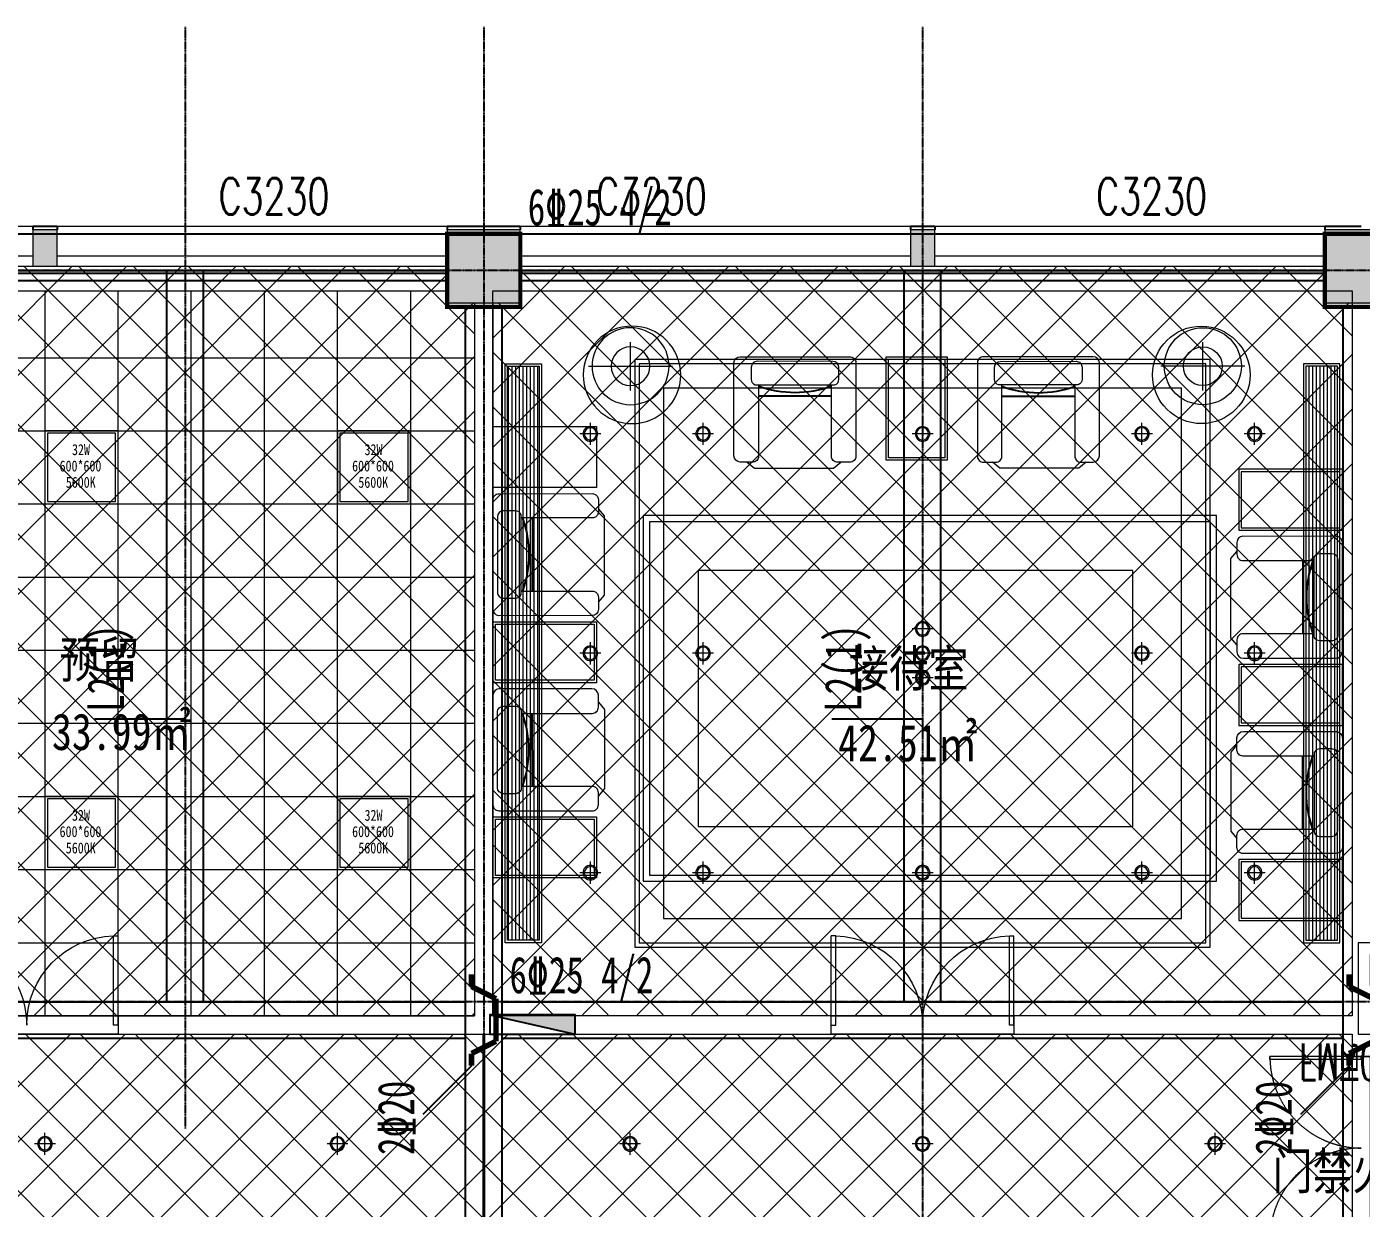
# Model space of a CAD drawing. Header units: millimetres. Extents: x 33621 to 401573, y -91663 to 133135.
# Drawn here: x 92547 to 103497, y 50617 to 60311 of the extents above; entities that cross this region are included whole.
import ezdxf

# ---------------------------------------------------------------- set-up
doc = ezdxf.new("R2010")
doc.units = ezdxf.units.MM
doc.header["$LTSCALE"] = 10
for name, pattern in [('CENTER2', [1.125, 0.75, -0.125, 0.125, -0.125]), ('DASHDOT2', [0.5, 0.25, -0.125, 0, -0.125]), ('DOTE', [2.42, 2, -0.2, 0.02, -0.2]), ('HIDDEN', [0.375, 0.25, -0.125, 0, 0])]:
    doc.linetypes.add(name, pattern=pattern)
doc.layers.get('0').update_dxf_attribs({"color": 253})
doc.layers.add('0a', color=253, linetype='Continuous', plot=False)
for name, color, linetype in [('0a填充', 253, 'Continuous'), ('3', 253, 'Continuous'), ('ELE', 253, 'Continuous'), ('FF-FURN', 253, 'Continuous'), ('GRID', 253, 'CENTER2'), ('S_SBLABELHANGER', 253, 'Continuous'), ('S_SUBBEAMHANGER', 253, 'Continuous'), ('SURFACE', 253, 'Continuous'), ('VPIPE-污水', 253, 'Continuous'), ('VPIPE-热给水', 253, 'Continuous'), ('VPIPE-给水', 253, 'Continuous'), ('w-消火栓', 253, 'Continuous'), ('WINDOW_TEXT', 253, 'Continuous'), ('填充', 253, 'Continuous'), ('柱', 253, 'Continuous'), ('梁', 253, 'Continuous'), ('梁原位标注', 253, 'Continuous'), ('梁集中标注', 253, 'Continuous'), ('次梁', 253, 'Continuous'), ('洁具', 253, 'Continuous'), ('风道（排气道）', 253, 'Continuous')]:
    doc.layers.add(name, color=color, linetype=linetype)
for name, color, linetype, lineweight in [('COLUMN', 253, 'Continuous', 0), ('DOOR【门】', 253, 'Continuous', 0), ('DS-4BS-FINISH【墙完成线】', 253, 'Continuous', 0), ('FC-FLOOR【地材分格】', 253, 'Continuous', 0), ('FF-Door【门】', 253, 'Continuous', 0), ('FF-FURN【成品家私】', 253, 'Continuous', 0), ('PUB_HATCH', 253, 'Continuous', 0), ('RC-FCU【空调设备】', 253, 'Continuous', 0), ('RC-FIN【天花轮廓线】', 253, 'Continuous', 0), ('RC-LIGHT【天花灯具】', 253, 'Continuous', 0), ('RC-LIGHT【灯带】', 253, 'DASHDOT2', 0), ('RC-STR【天花细线】', 253, 'Continuous', 0), ('RC-Text【天花文字】', 253, 'Continuous', 0), ('TXT【平面空间文字】', 253, 'Continuous', 0), ('WALL', 253, 'Continuous', 0), ('WINDOW', 253, 'Continuous', 0)]:
    doc.layers.add(name, color=color, linetype=linetype, lineweight=lineweight)
doc.styles.add('_TCH_WINDOW', font='SIMPLEX', dxfattribs={"bigfont": 'GBCBIG'})
doc.styles.add('SUN', font='romans.shx', dxfattribs={"width": 0.8, "bigfont": 'hzdx.shx'})
doc.styles.add('文字', font='')
doc.styles.get('文字').set_extended_font_data('SimSun')
doc.linetypes.add('LED', pattern='A,6,-3.5,["LED",Standard,S=2.54,R=0,X=-2.54,Y=-1.27],-4.8', length=14.3)
pattern_1 = [(270, (-1101190.85, 5990033.532), (30, -6e-15), [])]

# ---------------------------------------------------------------- blocks, each defined once
blk = doc.blocks.new('$QC001_5')
blk.add_line((-325, 200), (325, 0))
blk.add_lwpolyline([(325, 0), (325, 200), (-325, 200), (-325, 0)], close=True)
blk.add_solid([(-325, 200), (325, 200), (-325, 200), (325, 0)])
at = {"flags": 1}
for tag in ['UNIT', 'WHAT', 'SPEC']:
    blk.add_attdef(tag, (0, 0), '', height=0.001, dxfattribs=at)
blk = doc.blocks.new('$DorLib2D$00000002')
for p, q in [((-0.5, 0), (-0.5, 0.4875)), ((-0.475, 0.4875), (-0.5, 0.4875)), ((-0.475, 0), (-0.475, 0.4875)), ((0.475, 0), (0.475, 0.4875)), ((0.475, 0.4875), (0.5, 0.4875)), ((0.5, 0), (0.5, 0.4875)), ((-0.5, 0), (-0.475, 0)), ((0.5, 0), (0.475, 0))]:
    blk.add_line(p, q)
at = {"lineweight": 13}
for centre, start, end in [((-0.4875, 0), 0, 88.53072), ((0.4875, 0), 91.46928, 180)]:
    blk.add_arc(centre, 0.4875, start, end, dxfattribs=at)
blk = doc.blocks.new('wrwerwer')
at = {"ltscale": 0.5}
for points in [[(0, -344), (0, 344)], [(-198, 0), (198, 0)]]:
    blk.add_lwpolyline(points, dxfattribs=at)
for centre, radius in [((-71, 12), 400), ((0, 0), 316), ((0, 0), 159)]:
    blk.add_circle(centre, radius, dxfattribs=at)
blk = doc.blocks.new('做成ACAD TuKuai0038')
at = {"linetype": 'Continuous'}
for points in [[(23.7, 302.6), (416.4, 559, 0.414214), (428, 614.4), (384.3, 681.3, 0.401507), (325.3, 693), (-186.5, 358.8, 0.379737), (-197, 301.7), (197, -301.7, 0.414214), (252.4, -313.3), (766.8, 22.5, 0.414214), (778.4, 77.9), (734.6, 144.9, 0.414214), (679.3, 156.5), (286.9, -99.8)], [(-99, 278.9), (-32.9, 322.1, -0.307682), (11.4, 321.3), (298.9, -118.2, -0.311698), (282, -159.7), (215.9, -202.9, -0.41398), (161.3, -191.4), (-110.4, 224.3, -0.414214), (-99, 278.9, -1.849117)]]:
    blk.add_lwpolyline(points, format="xyb", dxfattribs=at)
blk.add_lwpolyline([(409.5, 642.7), (468.1, 624.4), (752.9, 188.3), (746.1, 127.3)], dxfattribs=at)
at = {"layer": 'FF-FURN', "color": 57, "linetype": 'Continuous'}
blk.add_line((348.8, -59.3), (85.8, 343.1), dxfattribs=at)
blk.add_arc((-383.7, -250.9), 695.4, 12.94173, 53.39279, dxfattribs=at)
blk = doc.blocks.new('A$C434F664F')
at = {"layer": '0a填充'}
h = blk.add_hatch(color=256, dxfattribs=at)
h.paths.add_polyline_path([(936, 159), (942, 159), (942, 165), (936, 165)])
h.paths.add_polyline_path([(864, 159), (870, 159), (870, 165), (864, 165)])
h.paths.add_polyline_path([(792, 159), (798, 159), (798, 165), (792, 165)])
h.paths.add_polyline_path([(720, 159), (726, 159), (726, 165), (720, 165)])
h.paths.add_polyline_path([(648, 159), (654, 159), (654, 165), (648, 165)])
h.paths.add_polyline_path([(576, 159), (582, 159), (582, 165), (576, 165)])
h.paths.add_polyline_path([(504, 159), (510, 159), (510, 165), (504, 165)])
h.paths.add_polyline_path([(432, 159), (438, 159), (438, 165), (432, 165)])
h.paths.add_polyline_path([(360, 159), (366, 159), (366, 165), (360, 165)])
h.paths.add_polyline_path([(288, 159), (294, 159), (294, 165), (288, 165)])
h.paths.add_polyline_path([(216, 159), (222, 159), (222, 165), (216, 165)])
h.paths.add_polyline_path([(144, 159), (150, 159), (150, 165), (144, 165)])
h.paths.add_polyline_path([(72, 159), (78, 159), (78, 165), (72, 165)])
h.paths.add_polyline_path([(0, 159), (6, 159), (6, 165), (0, 165)])
blk = doc.blocks.new('海龙0425175846')
at = {"layer": 'GRID', "ltscale": 0.01}
for p, q in [((99.942, 257.02), (99.942, 166.618)), ((124.442, 257.02), (124.442, 41.97)), ((160.442, 257.02), (160.442, 50.038)), ((497.558, 237.02), (-487.558, 237.02)), ((497.558, 177.02), (-487.558, 177.02))]:
    blk.add_line(p, q, dxfattribs=at)
at = {"layer": 'S_SBLABELHANGER'}
for p, q in [((123.442, 171.77), (119.442, 167.77)), ((195.442, 171.77), (191.442, 167.77))]:
    blk.add_line(p, q, dxfattribs=at)
at = {"layer": 'S_SUBBEAMHANGER', "const_width": 0.45}
for points in [[(123.442, 178.27), (123.442, 179.27)], [(125.442, 177.27), (123.442, 178.27)], [(195.442, 178.27), (195.442, 179.27)], [(197.442, 177.27), (195.442, 178.27)], [(125.442, 173.77), (125.442, 177.27)], [(123.442, 172.77), (125.442, 173.77)], [(195.442, 172.77), (197.442, 173.77)], [(123.442, 171.77), (123.442, 172.77)], [(195.442, 171.77), (195.442, 172.77)]]:
    blk.add_lwpolyline(points, dxfattribs=at)
at = {"layer": '柱', "const_width": 0.35}
for points in [[(127.442, 234.02), (127.442, 240.02), (121.442, 240.02), (121.442, 234.02)], [(199.442, 234.02), (199.442, 240.02), (193.442, 240.02), (193.442, 234.02)]]:
    blk.add_lwpolyline(points, close=True, dxfattribs=at)
at = {"layer": '梁'}
for p, q in [((55.442, 240.02), (121.442, 240.02)), ((127.442, 240.02), (193.442, 240.02))]:
    blk.add_line(p, q, dxfattribs=at)
at = {"layer": '梁', "ltscale": 0.01}
for p, q in [((55.442, 237.02), (121.442, 237.02)), ((127.442, 237.02), (193.442, 237.02)), ((122.942, 156.02), (122.942, 234.02)), ((125.942, 156.02), (125.942, 234.02)), ((194.942, 156.02), (194.942, 234.02)), ((52.442, 177.02), (122.942, 177.02)), ((125.942, 177.02), (194.942, 177.02)), ((52.442, 174.02), (122.942, 174.02)), ((125.942, 174.02), (194.942, 174.02))]:
    blk.add_line(p, q, dxfattribs=at)
at = {"layer": '梁集中标注'}
for p, q in [((99.942, 200.197), (92.499, 200.197)), ((160.442, 200.197), (152.999, 200.197))]:
    blk.add_line(p, q, dxfattribs=at)
at = {"layer": '次梁'}
for p, q in [((98.442, 177.02), (98.442, 237.02)), ((101.442, 177.02), (101.442, 237.02)), ((158.942, 177.02), (158.942, 237.02)), ((161.942, 177.02), (161.942, 237.02))]:
    blk.add_line(p, q, dxfattribs=at)
at = {"layer": '0a填充'}
blk.add_blockref('A$C434F664F', (-454.558, 75.02), dxfattribs=at)
at = {"layer": 'S_SBLABELHANGER', "width": 0.7}
for p in [(118.742, 164.445), (190.742, 164.445)]:
    blk.add_text('2%%13220', height=3, rotation=90, dxfattribs=at).set_placement(p)
at = {"layer": '梁原位标注', "width": 0.7}
for p in [(128.055, 240.72), (126.555, 177.72)]:
    blk.add_text('6%%13225 4/2', height=3, dxfattribs=at).set_placement(p)
at = {"layer": '梁集中标注', "width": 0.7}
for p in [(94.924, 200.809), (155.424, 200.809)]:
    blk.add_text('L2(1)', height=3, rotation=90, dxfattribs=at).set_placement(p)
blk = doc.blocks.new('DOOR_D02')
at = {"layer": 'FF-Door【门】'}
for p, q in [((-0.4842, 0.4998), (-0.5, 0.4998)), ((-0.5, 0), (-0.5, 0.4998)), ((-0.4842, 0), (-0.4842, 0.5)), ((0.4842, 0), (0.4842, 0.5)), ((0.4842, 0.4998), (0.5, 0.4998)), ((0.5, 0), (0.5, 0.4998)), ((-0.4842, 0), (-0.5, 0)), ((0.4842, 0), (0.5, 0))]:
    blk.add_line(p, q, dxfattribs=at)
at = {"layer": 'FF-Door【门】', "color": 8, "linetype": 'HIDDEN', "ltscale": 15}
for centre, start, end in [((-0.5, 0), 0, 90), ((0.4995, 0), 90, 180)]:
    blk.add_arc(centre, 0.4998, start, end, dxfattribs=at)
blk = doc.blocks.new('$WINLIB2D$00000004')
for p, q in [((-0.5, 0.5), (0.5, 0.5)), ((-0.5, 0.5), (-0.5, -0.5)), ((0.5, -0.5), (0.5, 0.5)), ((-0.5, 0.2406), (0.5, 0.2406)), ((-0.5, -0.5), (0.5, -0.5))]:
    blk.add_line(p, q)
blk = doc.blocks.new('圆形筒灯')
at = {"color": 251, "linetype": 'DOTE', "ltscale": 43.504693}
blk.add_line((0, 91), (0, -91), dxfattribs=at)
at = {"color": 251, "linetype": 'DOTE', "ltscale": 41.297046}
blk.add_line((86, 0), (-86, 0), dxfattribs=at)
blk.add_ellipse((0, 0), major_axis=(-42.4, 42.4), ratio=1, start_param=2.355868237233172, end_param=8.639053544412757)
at = {"color": 251}
blk.add_ellipse((0, 0), major_axis=(35.4, 35.4), ratio=1, start_param=5.49871431692557, end_param=11.78189962410516, dxfattribs=at)
blk = doc.blocks.new('ZL_12085679')
at = {"layer": 'RC-LIGHT【天花灯具】'}
blk.add_lwpolyline([(300, 0), (-300, 0), (-300, -600), (300, -600)], close=True, dxfattribs=at)
at = {"layer": 'RC-LIGHT【天花灯具】', "color": 8}
blk.add_lwpolyline([(280, -20), (-280, -20), (-280, -580), (280, -580)], close=True, dxfattribs=at)
at = {"layer": 'RC-LIGHT【天花灯具】', "style": '文字', "width": 0.8}
for s, p in [('32W', (-78, -199)), ('600*600', (-180, -333)), ('5600K', (-129, -467))]:
    blk.add_text(s, height=90, dxfattribs=at).set_placement(p)
blk = doc.blocks.new('PQD')
at = {"layer": '填充'}
h = blk.add_hatch(dxfattribs=at)
h.set_pattern_fill('DOTS', color=256, scale=10, style=0)
h.paths.add_polyline_path([(517039, 222521), (516799, 222521), (516799, 222331), (516857, 222451)])
blk.add_lwpolyline([(516799, 222331), (516857, 222451), (517039, 222521)], dxfattribs=at)
at = {"layer": '风道（排气道）'}
for points in [[(516769, 222551), (517069, 222551), (517069, 222301), (516769, 222301)], [(516799, 222521), (517039, 222521), (517039, 222331), (516799, 222331)]]:
    blk.add_lwpolyline(points, close=True, dxfattribs=at)
blk = doc.blocks.new('$DorLib2D$00000114')
at = {"color": 0}
blk.add_line((0.5, 0), (-0.207, 0.707), dxfattribs=at)
blk.add_arc((0.5, 0), 1, 135, 180, dxfattribs=at)
blk = doc.blocks.new('ZL_08155714')
at = {"layer": 'VPIPE-污水'}
blk.add_circle((-129, -712), 50, dxfattribs=at)
at = {"layer": 'VPIPE-热给水'}
blk.add_circle((154, -888), 50, dxfattribs=at)
at = {"layer": 'VPIPE-给水'}
blk.add_circle((154, -754), 50, dxfattribs=at)
at = {"layer": 'WALL'}
for p, q in [((-315, -1165), (-315, -415)), ((-315, -415), (585, -415)), ((585, -1165), (585, -415)), ((-215, -1065), (-215, -565)), ((-215, -565), (485, -565)), ((485, -1065), (485, -565)), ((485, -1065), (-215, -1065)), ((585, -1165), (-315, -1165))]:
    blk.add_line(p, q, dxfattribs=at)
at = {"layer": 'WINDOW'}
for p, q in [((-175, -415), (425, -415)), ((-175, -415), (-175, -565)), ((425, -565), (425, -415)), ((-175, -565), (425, -565))]:
    blk.add_line(p, q, dxfattribs=at)
at = {"layer": 'DOOR【门】', "xscale": -600, "yscale": 600, "zscale": -600}
blk.add_blockref('$DorLib2D$00000114', (125, -465), dxfattribs=at)
at = {"layer": '洁具'}
blk.add_blockref('PQD', (-516984, -223366), dxfattribs=at)
at = {"layer": 'ELE', "ltscale": 100, "style": 'SUN', "width": 0.6}
blk.add_text('FM丙0615', height=300, dxfattribs=at).set_placement((-797, -338, 0))
at = {"layer": 'TXT【平面空间文字】', "width": 0.75}
blk.add_text('管井', height=300, dxfattribs=at).set_placement((236, -795))

msp = doc.modelspace()

# ---------------------------------------------------------------- hatches: boundary and pattern name
at = {"layer": 'FC-FLOOR【地材分格】'}
h = msp.add_hatch(dxfattribs=at)
h.set_pattern_fill('ANSI37', color=256, scale=100, double=1)
h.paths.add_polyline_path([(103421.5, 52045.3), (103421.5, 50245.3), (103196.5, 50245.3), (103196.5, 49795.3), (101395.5, 49795.3), (101395.5, 47615.3), (99953.9, 47615.3), (99953.9, 49795.3), (97828.9, 49795.3), (97828.9, 49645.3), (99803.9, 49645.3), (99803.9, 47615.3), (96146.5, 47615.3), (96146.5, 49645.3), (96596.5, 49645.3), (96596.5, 50245.3), (95996.5, 50245.3), (95996.5, 49795.3), (89396.5, 49795.3), (89396.5, 50245.3), (88796.5, 50245.3), (88796.5, 49795.3), (82196.5, 49795.3), (82196.5, 50245.3), (81596.5, 50245.3), (81596.5, 49795.3), (74996.5, 49795.3), (74996.5, 50245.3), (74396.5, 50245.3), (74396.5, 49645.3), (74621.5, 49645.3), (74621.5, 46044), (71170.5, 46044), (71170.5, 49645.3), (72996.5, 49645.3), (72996.5, 49795.3), (69195.5, 49795.3), (69195.5, 49645.3), (71020.5, 49645.3), (71020.5, 46044), (67571.5, 46044), (67571.5, 49645.3), (67796.5, 49645.3), (67796.5, 50245.3), (67196.5, 50245.3), (67196.5, 49795.3), (60596.5, 49795.3), (60596.5, 50245.3), (59996.5, 50245.3), (59996.5, 49645.3), (60220.5, 49645.3), (60220.5, 46044), (56770.5, 46044), (56770.5, 49645.3), (58596.5, 49645.3), (58596.5, 49795.3), (54795.5, 49795.3), (54795.5, 49645.3), (56620.5, 49645.3), (56620.5, 46044), (53170.5, 46044), (53170.5, 49635.7), (53396.5, 49635.7), (53396.5, 50245.3), (52796.5, 50245.3), (52796.5, 49795.3), (46196.5, 49795.3), (46196.5, 50245.3), (45596.5, 50245.3), (45596.5, 49645.3), (46046.5, 49645.3), (46046.5, 47615.3), (42346.5, 47615.3), (42346.5, 49645.3), (44183.9, 49645.3), (44183.9, 49795.3), (38996.5, 49795.3), (38996.5, 52045.3), (56769.3, 52039), (56769.3, 58345.3), (59996.5, 58345.3), (59996.5, 52045.3), (85571.5, 52045.3), (85571.5, 58345.3), (88796.5, 58345.3), (88796.5, 52045.3)])
h = msp.add_hatch(dxfattribs=at)
h.set_pattern_fill('ANSI37', color=256, scale=100, double=1)
h.paths.add_polyline_path([(89396.5, 58345.3), (95996.5, 58345.3), (95996.5, 58045.3), (96221.5, 58045.3), (96221.5, 52195.3), (91496.5, 52195.3), (91496.5, 55945.3), (88946.5, 55945.3), (88946.5, 58045.3), (89396.5, 58045.3)])
h = msp.add_hatch(dxfattribs=at)
h.set_pattern_fill('ANSI37', color=256, scale=100, double=1)
h.paths.add_polyline_path([(96596.5, 58345.3), (103196.5, 58345.3), (103196.5, 58045.3), (103421.5, 58045.3), (103421.5, 52195.3), (96371.5, 52205.3), (96371.5, 58045.3), (96596.5, 58045.3)])
at = {"layer": 'PUB_HATCH'}
for points in [[(92596.5, 58345.3), (92796.5, 58345.3), (92796.5, 58645.3), (92596.5, 58645.3)], [(95996.5, 58045.3), (96596.5, 58045.3), (96596.5, 58645.3), (95996.5, 58645.3)], [(99796.5, 58345.3), (99996.5, 58345.3), (99996.5, 58645.3), (99796.5, 58645.3)], [(103196.5, 58045.3), (103796.5, 58045.3), (103796.5, 58645.3), (103196.5, 58645.3)]]:
    msp.add_hatch(color=256, dxfattribs=at).paths.add_polyline_path(points)
at = {"layer": 'RC-FCU【空调设备】'}
h = msp.add_hatch(dxfattribs=at)
h.set_pattern_fill('_USER', color=8, scale=30, angle=270, pattern_type=0)
h.set_pattern_definition(pattern_1)
h.paths.add_polyline_path([(96491.5, 52815.3), (96751.5, 52815.3), (96751.5, 57525.3), (96491.5, 57525.3)])
h = msp.add_hatch(dxfattribs=at)
h.set_pattern_fill('_USER', color=8, scale=30, angle=270, pattern_type=0)
h.set_pattern_definition(pattern_1)
h.paths.add_polyline_path([(103301.5, 52815.3), (103041.5, 52815.3), (103041.5, 57525.3), (103301.5, 57525.3)])
at = {"layer": 'RC-STR【天花细线】'}
h = msp.add_hatch(dxfattribs=at)
h.set_pattern_fill('_USER', color=256, scale=600, double=1, pattern_type=0)
h.set_pattern_definition([(0, (91496.5, 55795.26), (0, 600), []), (90, (91496.5, 55795.26), (-600, 4e-14), [])])
h.paths.add_polyline_path([(89396.5, 58145.3), (95996.5, 58145.3), (95996.5, 58045.3), (96221.5, 58045.3), (96221.5, 52195.3), (91496.5, 52195.3), (91496.5, 55945.3), (88946.5, 55945.3), (88946.5, 58045.3), (89396.5, 58045.3)])

# ---------------------------------------------------------------- linework, layer by layer
at = {"layer": '3'}
for p, q in [((95996.5, 58285.3), (89396.5, 58285.3)), ((103196.5, 58285.3), (96596.5, 58285.3)), ((95996.5, 58225.3), (89396.5, 58225.3)), ((103196.5, 58225.3), (96596.5, 58225.3))]:
    msp.add_line(p, q, dxfattribs=at)
at = {"layer": 'COLUMN'}
for p, q in [((96596.5, 58645.3), (95996.5, 58645.3)), ((103796.5, 58645.3), (103196.5, 58645.3)), ((95996.5, 58345.3), (95996.5, 58045.3)), ((96596.5, 58045.3), (96596.5, 58345.3)), ((103196.5, 58345.3), (103196.5, 58045.3)), ((95996.5, 58045.3), (96596.5, 58045.3)), ((103196.5, 58045.3), (103796.5, 58045.3))]:
    msp.add_line(p, q, dxfattribs=at)
at = {"layer": 'DS-4BS-FINISH【墙完成线】'}
for points in [[(89396.5, 58345.3), (95996.5, 58345.3), (95996.5, 58045.3), (96221.5, 58045.3), (96221.5, 52195.3), (91496.5, 52195.3), (91496.5, 55945.3), (88946.5, 55945.3), (88946.5, 58045.3), (89396.5, 58045.3), (89396.5, 58345.3)], [(96596.5, 58345.3), (103196.5, 58345.3), (103196.5, 58045.3), (103421.5, 58045.3), (103421.5, 52195.3), (96371.5, 52195.3), (96371.5, 58045.3), (96596.5, 58045.3), (96596.5, 58345.3)], [(88796.5, 52045.3), (103421.5, 52045.3)], [(103421.5, 52045.3), (103421.5, 50245.3), (103196.5, 50245.3), (103196.5, 49795.3), (101395.5, 49795.3), (101395.5, 47615.3), (99953.9, 47615.3), (99953.9, 49795.3), (97828.9, 49795.3), (97828.9, 49645.3), (99803.9, 49645.3), (99803.9, 47615.3), (96146.5, 47615.3), (96146.5, 49645.3), (96596.5, 49645.3), (96596.5, 50245.3), (95996.5, 50245.3), (95996.5, 49795.3), (89396.5, 49795.3)]]:
    msp.add_lwpolyline(points, dxfattribs=at)
at = {"layer": 'FF-FURN【成品家私】'}
for points in [[(99598.5, 57603.6), (100098.5, 57603.6), (100098.5, 56753.6), (99598.5, 56753.6)], [(99618.5, 57583.6), (100078.5, 57583.6), (100078.5, 56773.6), (99618.5, 56773.6)], [(97221.6, 57029.9), (97221.6, 56529.9), (96371.6, 56529.9), (96371.6, 57029.9)], [(102491.4, 56679.9), (102491.4, 56179.9), (103341.4, 56179.9), (103341.4, 56679.9)], [(102511.4, 56659.9), (102511.4, 56199.9), (103321.4, 56199.9), (103321.4, 56659.9)], [(97605.6, 56299.6), (97605.6, 53299.6), (102309.3, 53299.6), (102309.3, 56299.6)], [(97655.6, 56249.6), (97655.6, 53349.6), (102259.3, 53349.6), (102259.3, 56249.6)], [(98055.6, 55849.6), (98055.6, 53749.6), (101623.1, 53749.6), (101623.1, 55849.6)], [(97221.6, 55429), (97221.6, 54929), (96371.6, 54929), (96371.6, 55429)], [(97201.6, 55409), (97201.6, 54949), (96391.6, 54949), (96391.6, 55409)], [(102491.4, 55079), (102491.4, 54579), (103341.4, 54579), (103341.4, 55079)], [(102511.4, 55059), (102511.4, 54599), (103321.4, 54599), (103321.4, 55059)], [(97221.6, 53828.1), (97221.6, 53328.1), (96371.6, 53328.1), (96371.6, 53828.1)], [(97201.6, 53808.1), (97201.6, 53348.1), (96391.6, 53348.1), (96391.6, 53808.1)], [(102491.4, 53478.1), (102491.4, 52978.1), (103341.4, 52978.1), (103341.4, 53478.1)], [(102511.4, 53458.1), (102511.4, 52998.1), (103321.4, 52998.1), (103321.4, 53458.1)]]:
    msp.add_lwpolyline(points, close=True, dxfattribs=at)
at = {"layer": 'RC-FCU【空调设备】'}
for points in [[(96471.5, 57545.3), (96771.5, 57545.3), (96771.5, 52795.3), (96471.5, 52795.3)], [(103321.5, 57545.3), (103021.5, 57545.3), (103021.5, 52795.3), (103321.5, 52795.3)]]:
    msp.add_lwpolyline(points, close=True, dxfattribs=at)
at = {"layer": 'RC-FCU【空调设备】', "color": 8}
for points in [[(96491.5, 57525.3), (96751.5, 57525.3), (96751.5, 52815.3), (96491.5, 52815.3)], [(103301.5, 57525.3), (103041.5, 57525.3), (103041.5, 52815.3), (103301.5, 52815.3)]]:
    msp.add_lwpolyline(points, close=True, dxfattribs=at)
at = {"layer": 'RC-FIN【天花轮廓线】'}
for p, q in [((89396.5, 58145.3), (95996.5, 58145.3)), ((96596.5, 58145.3), (103196.5, 58145.3))]:
    msp.add_line(p, q, dxfattribs=at)
for points in [[(96371.5, 58145.3), (103421.5, 58145.3), (103421.5, 52195.3), (96371.5, 52195.3)], [(97571.5, 57545.3), (97571.5, 52795.3), (102221.5, 52795.3), (102221.5, 57545.3)], [(97771.5, 57345.3), (97771.5, 52995.3), (102021.5, 52995.3), (102021.5, 57345.3)], [(91796.5, 52195.3), (93296.5, 52195.3), (93296.5, 52045.3), (91796.5, 52045.3)], [(99146.5, 52195.3), (100646.5, 52195.3), (100646.5, 52045.3), (99146.5, 52045.3)], [(103571.5, 51861.2), (103421.5, 51861.2), (103421.5, 50361.2), (103571.5, 50361.2)]]:
    msp.add_lwpolyline(points, close=True, dxfattribs=at)
at = {"layer": 'RC-LIGHT【灯带】', "color": 2, "linetype": 'LED', "ltscale": 10}
msp.add_lwpolyline([(97536.5, 57580.3), (97536.5, 52760.3), (102256.5, 52760.3), (102256.5, 57580.3)], close=True, dxfattribs=at)
at = {"layer": 'RC-STR【天花细线】'}
msp.add_lwpolyline([(96291.5, 52045.3), (96301.5, 52045.3), (96301.5, 50245.3), (96291.5, 50245.3)], close=True, dxfattribs=at)
at = {"layer": 'SURFACE'}
for p, q in [((92596.5, 58675.3), (92596.5, 58645.3)), ((92596.5, 58675.3), (92796.5, 58675.3)), ((92796.5, 58675.3), (92796.5, 58645.3)), ((95996.5, 58675.3), (95996.5, 58645.3)), ((95996.5, 58675.3), (96296.5, 58675.3)), ((96296.5, 58675.3), (96596.5, 58675.3)), ((96596.5, 58675.3), (96596.5, 58645.3)), ((99796.5, 58675.3), (99796.5, 58645.3)), ((99796.5, 58675.3), (99996.5, 58675.3)), ((99996.5, 58675.3), (99996.5, 58645.3)), ((103196.5, 58675.3), (103196.5, 58645.3)), ((103196.5, 58675.3), (103496.5, 58675.3))]:
    msp.add_line(p, q, dxfattribs=at)
at = {"layer": 'WALL', "color": 6}
for p, q in [((92796.5, 58645.3), (92596.5, 58645.3)), ((92596.5, 58645.3), (92596.5, 58345.3)), ((92796.5, 58345.3), (92796.5, 58645.3)), ((99996.5, 58645.3), (99796.5, 58645.3)), ((99796.5, 58645.3), (99796.5, 58345.3)), ((99996.5, 58345.3), (99996.5, 58645.3)), ((92596.5, 58345.3), (92796.5, 58345.3)), ((99796.5, 58345.3), (99996.5, 58345.3)), ((96221.5, 58045.3), (96221.5, 52195.3)), ((96371.5, 58045.3), (96371.5, 52195.3)), ((103421.5, 58045.3), (103421.5, 52195.3)), ((96221.5, 52195.3), (93296.5, 52195.3)), ((93296.5, 52195.3), (93296.5, 52045.3)), ((99146.5, 52195.3), (96371.5, 52195.3)), ((99146.5, 52045.3), (99146.5, 52195.3)), ((103421.5, 52195.3), (100646.5, 52195.3)), ((100646.5, 52195.3), (100646.5, 52045.3)), ((93296.5, 52045.3), (96296.5, 52045.3)), ((96296.5, 52045.3), (99146.5, 52045.3)), ((100646.5, 52045.3), (103421.5, 52045.3)), ((103421.5, 52045.3), (103421.5, 51861.2)), ((103421.5, 51861.2), (103571.5, 51861.2))]:
    msp.add_line(p, q, dxfattribs=at)

# ---------------------------------------------------------------- block references
at = {"layer": '0a', "xscale": 100, "yscale": 100, "zscale": 100}
msp.add_blockref('海龙0425175846', (83852.3, 34609.4), dxfattribs=at)
at = {"layer": 'DOOR【门】', "xscale": -1500, "yscale": 1500, "zscale": -1500}
for p in [(92546.5, 52120.3), (99896.5, 52120.3)]:
    msp.add_blockref('$DorLib2D$00000002', p, dxfattribs=at)
at = {"layer": 'DOOR【门】', "xscale": 1500, "yscale": 1500, "zscale": 1500, "rotation": 89.99999999895059}
msp.add_blockref('DOOR_D02', (103496.5, 51111.2), dxfattribs=at)
at = {"layer": 'FF-FURN【成品家私】'}
for p, xscale, yscale, zscale, rotation in [((98850.2, 57603.6), -1.246882793017456, 1.246882793017455, 1.246882793017455, 123.1469415472888), ((100846.8, 57603.6), 1.246882793017456, 1.246882793017456, 1.246882793017456, 236.8530584526535), ((96371.5, 55980.7), -1.246882793017455, 1.246882793017455, 1.246882793017455, 213.1469415472888), ((103341.4, 55630.7), 1.246882793017455, 1.246882793017455, 1.246882793017455, 146.8530584527112), ((96371.5, 54377.3), 1.246882793017455, 1.246882793017455, 1.246882793017455, 326.8530584526536), ((103341.4, 54027.3), -1.246882793017455, 1.246882793017455, 1.246882793017455, 33.14694154734637)]:
    msp.add_blockref('做成ACAD TuKuai0038', p, dxfattribs=dict(at, xscale=xscale, yscale=yscale, zscale=zscale, rotation=rotation))
at = {"layer": 'FF-FURN【成品家私】', "xscale": -1, "rotation": 270}
msp.add_blockref('wrwerwer', (97500.8, 57525.8, 0), dxfattribs=at)
at = {"layer": 'FF-FURN【成品家私】', "rotation": 90}
msp.add_blockref('wrwerwer', (102196.2, 57525.8, 0), dxfattribs=at)
at = {"layer": 'RC-LIGHT【天花灯具】', "xscale": -1, "rotation": 180}
for p in [(97171.5, 56970.3), (98096.5, 56970.3), (99896.5, 56970.3), (101696.5, 56970.3), (102621.5, 56970.3), (99896.5, 55370.3), (97171.5, 55170.3), (98096.5, 55170.3), (99896.5, 55170.3), (101696.5, 55170.3), (102621.5, 55170.3), (99896.5, 54970.3), (97171.5, 53370.3), (98096.5, 53370.3), (99896.5, 53370.3), (101696.5, 53370.3), (102621.5, 53370.3), (92696.5, 51145.3), (95096.5, 51145.3), (97496.5, 51145.3), (99896.5, 51145.3), (102296.5, 51145.3)]:
    msp.add_blockref('圆形筒灯', p, dxfattribs=at)
at = {"layer": 'RC-LIGHT【天花灯具】'}
for p in [(92996.5, 56995.3), (95396.5, 56995.3), (92996.5, 53995.3), (95396.5, 53995.3)]:
    msp.add_blockref('ZL_12085679', p, dxfattribs=at)
at = {"layer": 'w-消火栓', "xscale": 1.077000000048428, "yscale": 0.8000000000465661}
msp.add_blockref('$QC001_5', (96696.5, 52045.3), dxfattribs=at)
at = {"layer": 'WALL', "color": 6, "xscale": -1, "rotation": 180}
msp.add_blockref('ZL_08155714', (103786.2, 51630.3), dxfattribs=at)
at = {"layer": 'WINDOW'}
ref = msp.add_blockref('$WINLIB2D$00000004', (90996.5, 58510.3), dxfattribs=dict(at, xscale=3200, yscale=-330, zscale=3200))
ref.add_attrib('A', 'C3230', (90018.1, 58771.5), dxfattribs={"layer": 'WINDOW_TEXT', "height": 297.5, "style": '_TCH_WINDOW', "width": 0.705882})
ref = msp.add_blockref('$WINLIB2D$00000004', (94396.5, 58510.3), dxfattribs=dict(at, xscale=3200, yscale=-330, zscale=3200))
ref.add_attrib('A', 'C3230', (94121.3, 58771.5), dxfattribs={"layer": 'WINDOW_TEXT', "height": 297.5, "style": '_TCH_WINDOW', "width": 0.705882})
ref = msp.add_blockref('$WINLIB2D$00000004', (98196.5, 58510.3), dxfattribs=dict(at, xscale=3200, yscale=-330, zscale=3200))
ref.add_attrib('A', 'C3230', (97218.1, 58771.5), dxfattribs={"layer": 'WINDOW_TEXT', "height": 297.5, "style": '_TCH_WINDOW', "width": 0.705882})
ref = msp.add_blockref('$WINLIB2D$00000004', (101596.5, 58510.3), dxfattribs=dict(at, xscale=3200, yscale=-330, zscale=3200))
ref.add_attrib('A', 'C3230', (101321.3, 58771.5), dxfattribs={"layer": 'WINDOW_TEXT', "height": 297.5, "style": '_TCH_WINDOW', "width": 0.705882})

# ---------------------------------------------------------------- texts
at = {"layer": 'RC-Text【天花文字】', "style": '文字', "width": 0.8}
for s, p in [('预留', (92816.8, 54968.4)), ('接待室', (99292.1, 54896.1)), ('33.99㎡', (92754.2, 54376.9)), ('42.51㎡', (99204.2, 54285.1)), ('门禁火灾时自动打开', (102768.7, 50772.3))]:
    msp.add_text(s, height=300, dxfattribs=at).set_placement(p)

doc.saveas('drawing.dxf')
